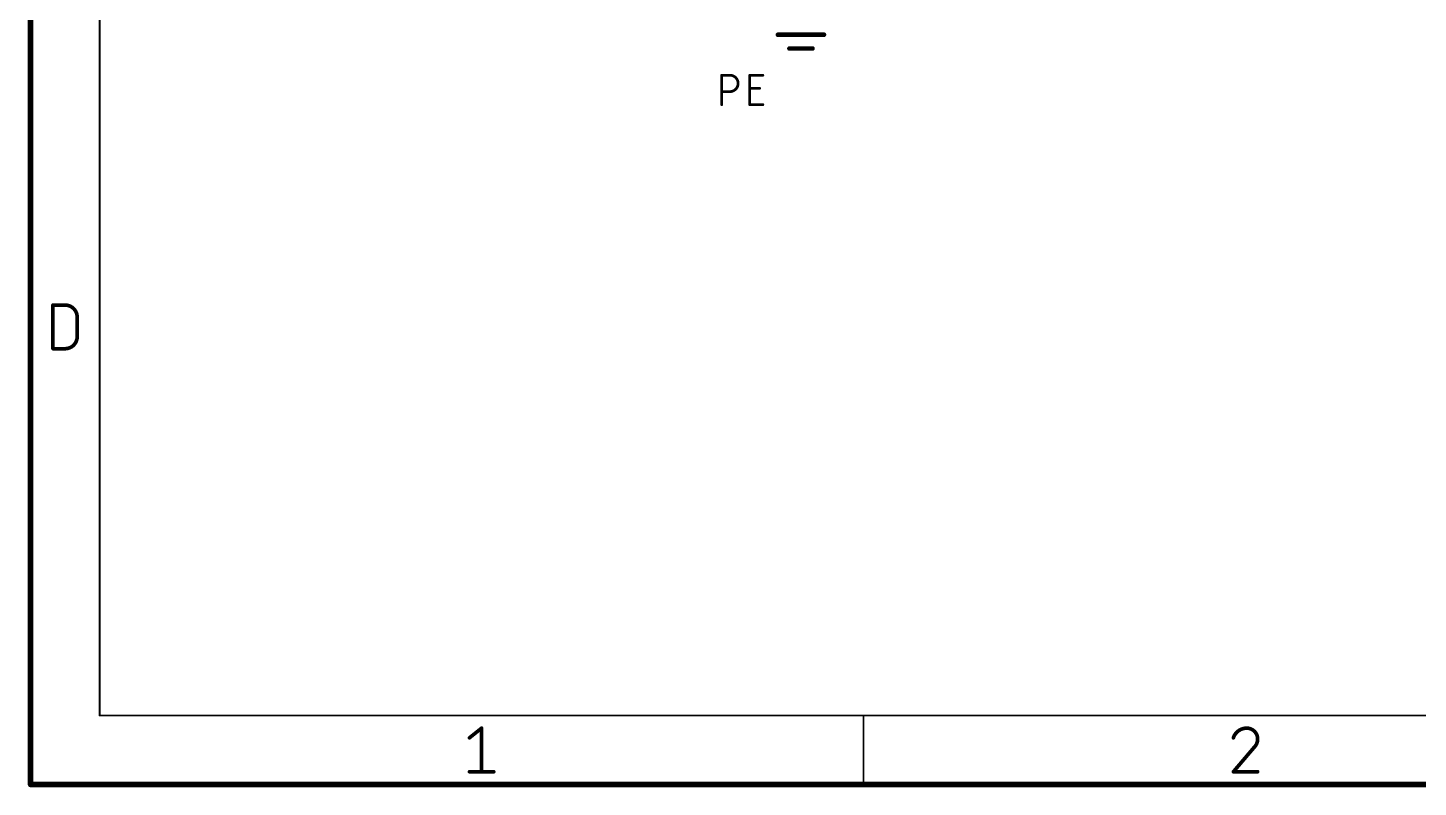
# Model space of a CAD drawing. Extents: x 3 to 264, y 2 to 181.
# Drawn here: x 2.9 to 79.6, y 2 to 43.9 of the extents above; entities that cross this region are included whole.
import ezdxf

# ---------------------------------------------------------------- set-up
doc = ezdxf.new("R2010")
doc.units = 0
doc.layers.add('94', color=12, linetype='CONTINUOUS')
doc.layers.add('96', color=251, linetype='CONTINUOUS')

msp = doc.modelspace()

# ---------------------------------------------------------------- linework, layer by layer
at = {"layer": '94'}
for points, const_width in [([(3.1, 181.25), (3.1, 2.18)], 0.3), ([(6.91, 177.44), (6.91, 5.99)], 0.1), ([(44.31, 43.538), (46.85, 43.538)], 0.254), ([(44.945, 42.776), (46.215, 42.776)], 0.254), ([(4.3364, 26.2179), (4.3364, 28.6247)], 0.2032), ([(4.3364, 28.6247), (5.005, 28.6247)], 0.2032), ([(5.6736, 27.9561), (5.6736, 26.8864)], 0.2032), ([(5.005, 26.2179), (4.3364, 26.2179)], 0.2032), ([(6.91, 5.99), (259.64, 5.99)], 0.1), ([(27.3023, 4.7536), (27.9708, 5.2884)], 0.2032), ([(27.9708, 5.2884), (27.9708, 2.8816)], 0.2032), ([(49.0317, 2.18), (49.0317, 5.99)], 0.1), ([(70.5605, 4.2187), (69.4239, 2.8816)], 0.2032), ([(3.1, 2.18), (263.45, 2.18)], 0.3), ([(27.3023, 2.8816), (28.6394, 2.8816)], 0.2032), ([(69.4239, 2.8816), (70.7611, 2.8816)], 0.2032)]:
    msp.add_lwpolyline(points, dxfattribs=dict(at, const_width=const_width))
for points, const_width in [([(44.31, 43.6015, 1), (44.31, 43.4745)], 0.127), ([(46.85, 43.4745, 1), (46.85, 43.6015)], 0.127), ([(44.945, 42.8395, 1), (44.945, 42.7125)], 0.127), ([(46.215, 42.7125, 1), (46.215, 42.8395)], 0.127), ([(4.3872, 28.6247, 1), (4.2856, 28.6247)], 0.1016), ([(4.3364, 28.6755, 1), (4.3364, 28.5739)], 0.1016), ([(5.6736, 27.9561, 0.4142), (5.005, 28.6247)], 0.2032), ([(5.005, 28.6755, 1), (5.005, 28.5739)], 0.1016), ([(5.005, 28.5739, 1), (5.005, 28.6755)], 0.1016), ([(5.7244, 27.9561, 1), (5.6228, 27.9561)], 0.1016), ([(5.6228, 27.9561, 1), (5.7244, 27.9561)], 0.1016), ([(5.005, 26.2179, 0.4142), (5.6736, 26.8864)], 0.2032), ([(5.7244, 26.8864, 1), (5.6228, 26.8864)], 0.1016), ([(5.6228, 26.8864, 1), (5.7244, 26.8864)], 0.1016), ([(4.3364, 26.2687, 1), (4.3364, 26.1671)], 0.1016), ([(4.2856, 26.2179, 1), (4.3872, 26.2179)], 0.1016), ([(5.005, 26.2686, 1), (5.005, 26.1671)], 0.1016), ([(5.005, 26.1671, 1), (5.005, 26.2687)], 0.1016), ([(6.91, 6.015, 1), (6.91, 5.965)], 0.05), ([(6.885, 5.99, 1), (6.935, 5.99)], 0.05), ([(28.0216, 5.2884, 1), (27.92, 5.2884)], 0.1016), ([(28.0026, 5.2487, 1), (27.9391, 5.3281)], 0.1016), ([(49.0567, 5.99, 1), (49.0067, 5.99)], 0.05), ([(70.1594, 5.2884, 0.3252), (69.4239, 4.7536)], 0.2032), ([(70.7611, 4.6867, 0.4142), (70.1594, 5.2884)], 0.2032), ([(70.1594, 5.3392, 1), (70.1594, 5.2376)], 0.1016), ([(70.1594, 5.2376, 1), (70.1594, 5.3392)], 0.1016), ([(27.2705, 4.7932, 1), (27.334, 4.7139)], 0.1016), ([(69.3756, 4.7692, 1), (69.4723, 4.7379)], 0.1016), ([(70.5605, 4.2187, 0.2053), (70.7611, 4.6867)], 0.2032), ([(70.8119, 4.6867, 1), (70.7103, 4.6867)], 0.1016), ([(70.7103, 4.6867, 1), (70.8119, 4.6867)], 0.1016), ([(70.5255, 4.2555, 1), (70.5955, 4.1819)], 0.1016), ([(70.5992, 4.1858, 1), (70.5218, 4.2516)], 0.1016), ([(3.1, 2.255, 1), (3.1, 2.105)], 0.15), ([(27.3023, 2.9324, 1), (27.3023, 2.8308)], 0.1016), ([(27.92, 2.8816, 1), (28.0216, 2.8816)], 0.1016), ([(28.6394, 2.8308, 1), (28.6394, 2.9324)], 0.1016), ([(69.4239, 2.9324, 1), (69.4239, 2.8308)], 0.1016), ([(69.3852, 2.9145, 1), (69.4627, 2.8487)], 0.1016), ([(70.7611, 2.8308, 1), (70.7611, 2.9324)], 0.1016), ([(3.025, 2.18, 1), (3.175, 2.18)], 0.15), ([(49.0067, 2.18, 1), (49.0567, 2.18)], 0.05)]:
    msp.add_lwpolyline(points, format="xyb", dxfattribs=dict(at, const_width=const_width))
at = {"layer": '96', "const_width": 0.1524}
for points in [[(41.2112, 39.6772), (41.2112, 41.3028)], [(41.2112, 41.3028), (41.6628, 41.3028)], [(42.7562, 39.6772), (42.7562, 41.3028)], [(42.7562, 41.3028), (43.4787, 41.3028)], [(42.7562, 40.5803), (43.2981, 40.5803)], [(41.6628, 40.3997), (41.2112, 40.3997)], [(43.4787, 39.6772), (42.7562, 39.6772)]]:
    msp.add_lwpolyline(points, dxfattribs=at)
at = {"layer": '96'}
for points, const_width in [([(41.2493, 41.3028, 1), (41.1731, 41.3028)], 0.0762), ([(41.2112, 41.3409, 1), (41.2112, 41.2647)], 0.0762), ([(41.6628, 40.3997, 1), (41.6628, 41.3028)], 0.1524), ([(41.6628, 41.3409, 1), (41.6628, 41.2647)], 0.0762), ([(41.6628, 41.2647, 1), (41.6628, 41.3409)], 0.0762), ([(42.7943, 41.3028, 1), (42.7181, 41.3028)], 0.0762), ([(42.7562, 41.3409, 1), (42.7562, 41.2647)], 0.0762), ([(42.7562, 40.6184, 1), (42.7562, 40.5422)], 0.0762), ([(43.2981, 40.5422, 1), (43.2981, 40.6184)], 0.0762), ([(43.4787, 41.2647, 1), (43.4787, 41.3409)], 0.0762), ([(41.2112, 40.4378, 1), (41.2112, 40.3616)], 0.0762), ([(41.6628, 40.4378, 1), (41.6628, 40.3616)], 0.0762), ([(41.6628, 40.3616, 1), (41.6628, 40.4378)], 0.0762), ([(41.1731, 39.6772, 1), (41.2493, 39.6772)], 0.0762), ([(42.7562, 39.7153, 1), (42.7562, 39.6391)], 0.0762), ([(42.7181, 39.6772, 1), (42.7943, 39.6772)], 0.0762), ([(43.4787, 39.6391, 1), (43.4787, 39.7153)], 0.0762)]:
    msp.add_lwpolyline(points, format="xyb", dxfattribs=dict(at, const_width=const_width))

doc.saveas('drawing.dxf')
